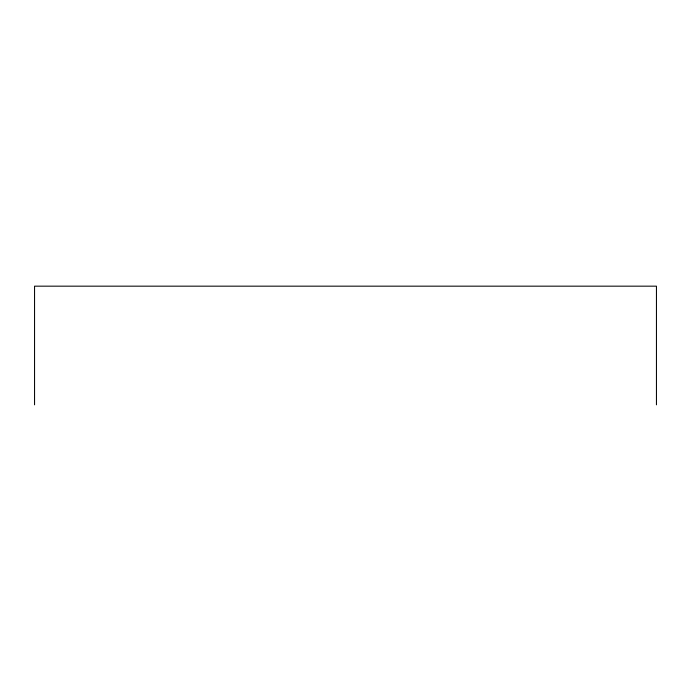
<?xml version="1.0" encoding="UTF-8"?>
<svg xmlns="http://www.w3.org/2000/svg" width="691" height="691" viewBox="0 0 691 691"><rect width="100%" height="100%" fill="white"/><g stroke="black" fill="none" stroke-linecap="round" stroke-linejoin="round"><path stroke-width="1.04" d="M656.45 404.831L656.45 286.169L34.55 286.169L34.55 404.831"/></g></svg>
